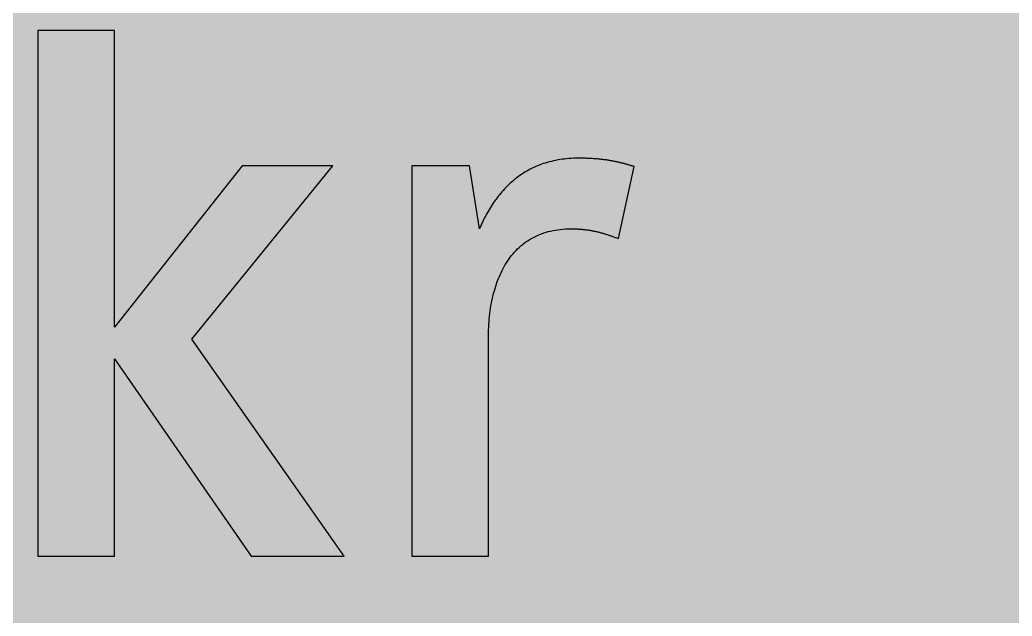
# Model space of a CAD drawing. Header units: millimetres. Extents: x 0 to 212, y 0 to 212.
# Drawn here: x 78.5 to 125.1, y 161.27 to 189.29 of the extents above; entities that cross this region are included whole.
import ezdxf

# ---------------------------------------------------------------- set-up
doc = ezdxf.new("R2010")
doc.units = ezdxf.units.MM

msp = doc.modelspace()

# ---------------------------------------------------------------- hatches: boundary and pattern name
for color, points in [(254, [(14.1633, 0.0536), (13.9878, 0.0533), (13.8125, 0.0559), (13.6373, 0.061), (13.462, 0.0686), (13.2893, 0.0787), (13.114, 0.0914), (12.9413, 0.1041), (12.7686, 0.1219), (12.5959, 0.1397), (12.4231, 0.16), (12.2504, 0.1829), (12.0777, 0.2057), (11.9075, 0.2337), (11.7373, 0.2616), (11.5672, 0.2921), (11.397, 0.3251), (11.2268, 0.3607), (11.0592, 0.3988), (10.8915, 0.4369), (10.7239, 0.4775), (10.5562, 0.5207), (10.3886, 0.5664), (10.2235, 0.6121), (10.0584, 0.6629), (9.8933, 0.7137), (9.7307, 0.7671), (9.5682, 0.8204), (9.4056, 0.8788), (9.2431, 0.9373), (9.083, 0.9982), (8.923, 1.0617), (8.763, 1.1252), (8.6055, 1.1938), (8.4455, 1.2624), (8.2906, 1.331), (8.1331, 1.4046), (7.9781, 1.4783), (7.8232, 1.5545), (7.6708, 1.6332), (7.5184, 1.7145), (7.366, 1.7958), (7.2161, 1.8796), (7.0663, 1.966), (6.919, 2.0523), (6.7716, 2.1438), (6.6243, 2.2352), (6.4795, 2.3266), (6.3348, 2.4232), (6.19, 2.5197), (6.0477, 2.6187), (5.908, 2.7178), (5.7683, 2.8194), (5.6286, 2.9235), (5.4915, 3.0302), (5.3543, 3.1369), (5.2197, 3.2461), (5.0851, 3.3579), (4.953, 3.4722), (4.8209, 3.5865), (4.6914, 3.7033), (4.5644, 3.8202), (4.4348, 3.9395), (4.3104, 4.0615), (4.1859, 4.1859), (4.0615, 4.3104), (3.9395, 4.4348), (3.8202, 4.5618), (3.7033, 4.6914), (3.5865, 4.8209), (3.4722, 4.953), (3.3579, 5.0851), (3.2487, 5.2197), (3.1369, 5.3543), (3.0302, 5.4915), (2.9235, 5.6286), (2.8194, 5.7683), (2.7178, 5.908), (2.6187, 6.0477), (2.5197, 6.19), (2.4232, 6.3348), (2.3266, 6.477), (2.2352, 6.6243), (2.1438, 6.7691), (2.0523, 6.9164), (1.966, 7.0663), (1.8796, 7.2161), (1.7958, 7.366), (1.7145, 7.5184), (1.6332, 7.6708), (1.5545, 7.8232), (1.4783, 7.9781), (1.4046, 8.1331), (1.331, 8.2906), (1.2598, 8.4455), (1.1913, 8.603), (1.1252, 8.763), (1.0592, 8.923), (0.9982, 9.083), (0.9373, 9.2431), (0.8763, 9.4056), (0.8204, 9.5682), (0.7645, 9.7307), (0.7112, 9.8933), (0.6604, 10.0584), (0.6121, 10.2235), (0.5639, 10.3911), (0.5207, 10.5562), (0.4775, 10.7239), (0.4343, 10.8915), (0.3962, 11.0592), (0.3607, 11.2268), (0.3251, 11.397), (0.2921, 11.5672), (0.2616, 11.7373), (0.2311, 11.9075), (0.2057, 12.0802), (0.1803, 12.2504), (0.1575, 12.4231), (0.1372, 12.5959), (0.1194, 12.7686), (0.1041, 12.9413), (0.0889, 13.1166), (0.0787, 13.2893), (0.0686, 13.4645), (0.061, 13.6373), (0.0559, 13.8125), (0.0508, 13.9878), (0.0508, 14.163), (0.0522, 197.6092), (0.0508, 197.7822), (0.0559, 197.9574), (0.061, 198.1327), (0.0686, 198.308), (0.0787, 198.4807), (0.0889, 198.6559), (0.1041, 198.8287), (0.1194, 199.0014), (0.1372, 199.1741), (0.1575, 199.3468), (0.1803, 199.5195), (0.2057, 199.6923), (0.2311, 199.8624), (0.2616, 200.0326), (0.2921, 200.2028), (0.3251, 200.373), (0.3607, 200.5432), (0.3962, 200.7108), (0.4343, 200.8784), (0.4775, 201.0461), (0.5207, 201.2137), (0.5639, 201.3814), (0.6121, 201.5465), (0.6604, 201.7116), (0.7112, 201.8767), (0.7645, 202.0392), (0.8204, 202.2018), (0.8763, 202.3643), (0.9373, 202.5269), (0.9982, 202.6869), (1.0592, 202.8469), (1.1252, 203.007), (1.1913, 203.1644), (1.2598, 203.3245), (1.331, 203.4794), (1.4046, 203.6369), (1.4783, 203.7918), (1.5545, 203.9468), (1.6332, 204.0992), (1.7145, 204.2516), (1.7958, 204.404), (1.8796, 204.5538), (1.966, 204.7037), (2.0523, 204.851), (2.1438, 204.9983), (2.2352, 205.1456), (2.3266, 205.2904), (2.4232, 205.4352), (2.5197, 205.58), (2.6187, 205.7222), (2.7178, 205.8619), (2.8194, 206.0016), (2.9235, 206.1413), (3.0302, 206.2785), (3.1369, 206.4156), (3.2487, 206.5503), (3.3579, 206.6849), (3.4722, 206.817), (3.5865, 206.949), (3.7033, 207.0786), (3.8202, 207.2056), (3.9395, 207.3351), (4.0615, 207.4596), (4.1859, 207.584), (4.3104, 207.7085), (4.4348, 207.8304), (4.5644, 207.9498), (4.6914, 208.0666), (4.8209, 208.1835), (4.953, 208.2978), (5.0851, 208.4121), (5.2197, 208.5213), (5.3543, 208.6331), (5.4915, 208.7397), (5.6286, 208.8464), (5.7683, 208.9506), (5.908, 209.0522), (6.0477, 209.1512), (6.19, 209.2503), (6.3348, 209.3468), (6.4795, 209.4433), (6.6243, 209.5348), (6.7716, 209.6262), (6.919, 209.7176), (7.0663, 209.804), (7.2161, 209.8904), (7.366, 209.9742), (7.5184, 210.0555), (7.6708, 210.1367), (7.8232, 210.2155), (7.9781, 210.2917), (8.1331, 210.3653), (8.2906, 210.439), (8.4455, 210.5101), (8.6055, 210.5787), (8.763, 210.6447), (8.923, 210.7108), (9.083, 210.7717), (9.2431, 210.8327), (9.4056, 210.8937), (9.5682, 210.9495), (9.7307, 211.0054), (9.8933, 211.0588), (10.0584, 211.1096), (10.2235, 211.1578), (10.3886, 211.2061), (10.5562, 211.2493), (10.7239, 211.2924), (10.8915, 211.3356), (11.0592, 211.3737), (11.2268, 211.4093), (11.397, 211.4448), (11.5672, 211.4779), (11.7373, 211.5083), (11.9075, 211.5388), (12.0777, 211.5642), (12.2504, 211.5896), (12.4231, 211.6125), (12.5959, 211.6328), (12.7686, 211.6506), (12.9413, 211.6658), (13.114, 211.6811), (13.2893, 211.6912), (13.462, 211.7014), (13.6373, 211.709), (13.8125, 211.7141), (13.9878, 211.7192), (14.163, 211.7192), (197.6078, 211.7203), (197.7822, 211.7192), (197.9574, 211.7141), (198.1327, 211.709), (198.3054, 211.7014), (198.4807, 211.6912), (198.6534, 211.6811), (198.8287, 211.6658), (199.0014, 211.6506), (199.1741, 211.6328), (199.3468, 211.6125), (199.5195, 211.5896), (199.6897, 211.5642), (199.8624, 211.5388), (200.0326, 211.5083), (200.2028, 211.4779), (200.373, 211.4448), (200.5432, 211.4093), (200.7108, 211.3737), (200.8784, 211.3356), (201.0461, 211.2924), (201.2137, 211.2493), (201.3788, 211.2061), (201.5465, 211.1578), (201.7116, 211.1096), (201.8767, 211.0588), (202.0392, 211.0054), (202.2018, 210.9495), (202.3643, 210.8937), (202.5269, 210.8327), (202.6869, 210.7717), (202.8469, 210.7108), (203.007, 210.6447), (203.167, 210.5787), (203.3245, 210.5101), (203.4794, 210.439), (203.6369, 210.3653), (203.7918, 210.2917), (203.9468, 210.2155), (204.0992, 210.1367), (204.2516, 210.0555), (204.404, 209.9742), (204.5538, 209.8904), (204.7037, 209.804), (204.8535, 209.7176), (205.0009, 209.6262), (205.1456, 209.5348), (205.293, 209.4433), (205.4352, 209.3468), (205.58, 209.2503), (205.7222, 209.1512), (205.8619, 209.0522), (206.0016, 208.9506), (206.1413, 208.8464), (206.2785, 208.7397), (206.4156, 208.6331), (206.5503, 208.5213), (206.6849, 208.4121), (206.817, 208.2978), (206.949, 208.1835), (207.0786, 208.0666), (207.2081, 207.9498), (207.3351, 207.8304), (207.4596, 207.7085), (207.584, 207.584), (207.7085, 207.4596), (207.8304, 207.3351), (207.9498, 207.2056), (208.0666, 207.0786), (208.1835, 206.949), (208.2978, 206.817), (208.4121, 206.6849), (208.5238, 206.5503), (208.6331, 206.4156), (208.7397, 206.2785), (208.8464, 206.1413), (208.9506, 206.0016), (209.0522, 205.8619), (209.1512, 205.7222), (209.2503, 205.58), (209.3468, 205.4352), (209.4433, 205.2904), (209.5348, 205.1456), (209.6262, 204.9983), (209.7176, 204.851), (209.804, 204.7037), (209.8904, 204.5538), (209.9742, 204.404), (210.0555, 204.2516), (210.1367, 204.0992), (210.2155, 203.9468), (210.2917, 203.7918), (210.3653, 203.6369), (210.439, 203.4794), (210.5076, 203.3245), (210.5762, 203.1644), (210.6447, 203.007), (210.7082, 202.8469), (210.7717, 202.6869), (210.8327, 202.5269), (210.8911, 202.3643), (210.9495, 202.2018), (211.0029, 202.0392), (211.0562, 201.8767), (211.107, 201.7116), (211.1578, 201.5465), (211.2035, 201.3814), (211.2493, 201.2137), (211.2924, 201.0461), (211.3331, 200.8784), (211.3712, 200.7108), (211.4093, 200.5432), (211.4448, 200.373), (211.4779, 200.2028), (211.5083, 200.0326), (211.5363, 199.8624), (211.5642, 199.6923), (211.5871, 199.5195), (211.6099, 199.3468), (211.6303, 199.1741), (211.648, 199.0014), (211.6658, 198.8287), (211.6785, 198.6559), (211.6912, 198.4807), (211.7014, 198.308), (211.709, 198.1327), (211.7141, 197.9574), (211.7166, 197.7822), (211.7166, 197.6069), (211.7189, 14.1647), (211.7166, 13.9878), (211.7141, 13.8125), (211.709, 13.6373), (211.7014, 13.4645), (211.6912, 13.2893), (211.6785, 13.1166), (211.6658, 12.9413), (211.648, 12.7686), (211.6303, 12.5959), (211.6099, 12.4231), (211.5871, 12.2504), (211.5642, 12.0802), (211.5363, 11.9075), (211.5083, 11.7373), (211.4779, 11.5672), (211.4448, 11.397), (211.4093, 11.2268), (211.3712, 11.0592), (211.3331, 10.8915), (211.2924, 10.7239), (211.2493, 10.5562), (211.2035, 10.3911), (211.1578, 10.2235), (211.107, 10.0584), (211.0562, 9.8933), (211.0029, 9.7307), (210.9495, 9.5682), (210.8911, 9.4056), (210.8327, 9.2431), (210.7717, 9.083), (210.7082, 8.923), (210.6447, 8.763), (210.5762, 8.603), (210.5076, 8.4455), (210.439, 8.2906), (210.3653, 8.1331), (210.2917, 7.9781), (210.2155, 7.8232), (210.1367, 7.6708), (210.0555, 7.5184), (209.9742, 7.366), (209.8904, 7.2161), (209.804, 7.0663), (209.7176, 6.9164), (209.6262, 6.7691), (209.5348, 6.6243), (209.4433, 6.477), (209.3468, 6.3348), (209.2503, 6.19), (209.1512, 6.0477), (209.0522, 5.908), (208.9506, 5.7683), (208.8464, 5.6286), (208.7397, 5.4915), (208.6331, 5.3543), (208.5238, 5.2197), (208.4121, 5.0851), (208.2978, 4.953), (208.1835, 4.8209), (208.0666, 4.6914), (207.9498, 4.5618), (207.8304, 4.4348), (207.7085, 4.3104), (207.584, 4.1859), (207.4596, 4.0615), (207.3351, 3.9395), (207.2081, 3.8202), (207.0786, 3.7033), (206.949, 3.5865), (206.817, 3.4722), (206.6849, 3.3579), (206.5503, 3.2461), (206.4156, 3.1369), (206.2785, 3.0302), (206.1413, 2.9235), (206.0016, 2.8194), (205.8619, 2.7178), (205.7222, 2.6187), (205.58, 2.5197), (205.4352, 2.4232), (205.293, 2.3266), (205.1456, 2.2352), (205.0009, 2.1438), (204.8535, 2.0523), (204.7037, 1.966), (204.5538, 1.8796), (204.404, 1.7958), (204.2516, 1.7145), (204.0992, 1.6332), (203.9468, 1.5545), (203.7918, 1.4783), (203.6369, 1.4046), (203.4794, 1.331), (203.3245, 1.2624), (203.167, 1.1938), (203.007, 1.1252), (202.8469, 1.0617), (202.6869, 0.9982), (202.5269, 0.9373), (202.3643, 0.8788), (202.2018, 0.8204), (202.0392, 0.7671), (201.8767, 0.7137), (201.7116, 0.6629), (201.5465, 0.6121), (201.3788, 0.5664), (201.2137, 0.5207), (201.0461, 0.4775), (200.8784, 0.4369), (200.7108, 0.3988), (200.5432, 0.3607), (200.373, 0.3251), (200.2028, 0.2921), (200.0326, 0.2616), (199.8624, 0.2337), (199.6897, 0.2057), (199.5195, 0.1829), (199.3468, 0.16), (199.1741, 0.1397), (199.0014, 0.1219), (198.8287, 0.1041), (198.6534, 0.0914), (198.4807, 0.0787), (198.3054, 0.0686), (198.1327, 0.061), (197.9574, 0.0559), (197.7822, 0.0533), (197.6069, 0.0533)]), (59, [(82.9388, 164.0953), (82.9388, 173.3719), (89.359, 164.0953), (93.7327, 164.0953), (86.571, 174.2899), (93.2035, 182.4383), (88.936, 182.4383), (82.9388, 174.855), (82.9388, 188.7883), (79.339, 188.7883), (79.339, 164.0953)]), (59, [(104.3862, 179.4753), (104.4219, 179.4739), (104.4575, 179.4739), (104.4931, 179.4739), (104.5286, 179.4713), (104.5642, 179.4713), (104.5997, 179.4713), (104.6353, 179.4688), (104.6709, 179.4662), (104.7064, 179.4662), (104.7394, 179.4637), (104.775, 179.4612), (104.808, 179.4586), (104.8436, 179.4561), (104.8791, 179.4535), (104.9122, 179.451), (104.9452, 179.4459), (104.9807, 179.4434), (105.0138, 179.4408), (105.0468, 179.4358), (105.0823, 179.4307), (105.1154, 179.4281), (105.1484, 179.4231), (105.1814, 179.418), (105.217, 179.4129), (105.25, 179.4078), (105.283, 179.4027), (105.316, 179.3951), (105.349, 179.39), (105.3821, 179.385), (105.4176, 179.3773), (105.4506, 179.3697), (105.4837, 179.3646), (105.5167, 179.357), (105.5497, 179.3494), (105.5853, 179.3418), (105.6183, 179.3342), (105.6513, 179.3265), (105.6843, 179.3189), (105.7199, 179.3088), (105.7529, 179.3011), (105.7859, 179.291), (105.8215, 179.2808), (105.8545, 179.2732), (105.8901, 179.263), (105.9231, 179.2529), (105.9586, 179.2427), (105.9917, 179.2326), (106.0272, 179.2224), (106.0628, 179.2097), (106.0983, 179.1995), (106.1314, 179.1868), (106.1669, 179.1767), (106.2025, 179.164), (106.238, 179.1513), (106.2761, 179.1386), (106.3117, 179.1259), (106.3473, 179.1132), (106.3828, 179.1005), (106.4209, 179.0878), (106.4565, 179.0725), (106.4946, 179.0598), (106.5327, 179.0446), (106.5708, 179.0294), (106.6089, 179.0141), (107.3506, 182.4037), (107.315, 182.4126), (107.2794, 182.4228), (107.2464, 182.433), (107.2109, 182.4406), (107.1778, 182.4507), (107.1448, 182.4609), (107.1093, 182.4711), (107.0762, 182.4787), (107.0432, 182.4888), (107.0102, 182.499), (106.9746, 182.5066), (106.9416, 182.5168), (106.9086, 182.5244), (106.8756, 182.5346), (106.84, 182.5422), (106.807, 182.5523), (106.774, 182.56), (106.7384, 182.5701), (106.7054, 182.5777), (106.6698, 182.5854), (106.6368, 182.593), (106.6013, 182.6031), (106.5682, 182.6108), (106.5327, 182.6184), (106.4971, 182.626), (106.4616, 182.6336), (106.426, 182.6412), (106.3904, 182.6489), (106.3523, 182.6539), (106.3168, 182.6616), (106.2787, 182.6692), (106.2431, 182.6743), (106.205, 182.6819), (106.1669, 182.687), (106.1263, 182.6946), (106.0882, 182.6997), (106.0475, 182.7073), (106.0094, 182.7124), (105.9688, 182.7174), (105.9282, 182.7225), (105.885, 182.7276), (105.8443, 182.7327), (105.8012, 182.7378), (105.758, 182.7428), (105.7123, 182.7479), (105.6691, 182.7505), (105.6234, 182.7555), (105.5776, 182.7581), (105.5319, 182.7632), (105.4837, 182.7657), (105.4354, 182.7682), (105.3871, 182.7733), (105.3363, 182.7759), (105.2881, 182.7784), (105.2373, 182.7809), (105.1839, 182.7809), (105.1306, 182.7835), (105.0773, 182.786), (105.0239, 182.786), (104.968, 182.7886), (104.9122, 182.7886), (104.8537, 182.7886), (104.7979, 182.7886), (104.7369, 182.7886), (104.6226, 182.7886), (104.5083, 182.786), (104.3965, 182.7809), (104.2873, 182.7733), (104.1781, 182.7632), (104.0714, 182.753), (103.9673, 182.7403), (103.8631, 182.7251), (103.759, 182.7073), (103.6574, 182.687), (103.5583, 182.6666), (103.4618, 182.6438), (103.3628, 182.6184), (103.2688, 182.593), (103.1748, 182.565), (103.0834, 182.5346), (102.9919, 182.5041), (102.903, 182.4685), (102.8141, 182.4355), (102.7278, 182.3974), (102.6414, 182.3593), (102.5576, 182.3187), (102.4738, 182.278), (102.3925, 182.2348), (102.3137, 182.1891), (102.235, 182.1434), (102.1563, 182.0951), (102.0801, 182.0443), (102.0064, 181.9935), (101.9327, 181.9427), (101.8591, 181.8894), (101.788, 181.8335), (101.7168, 181.7776), (101.6483, 181.7192), (101.5822, 181.6608), (101.5136, 181.5998), (101.4501, 181.5363), (101.3841, 181.4754), (101.3231, 181.4093), (101.2596, 181.3458), (101.1987, 181.2773), (101.1403, 181.2112), (101.0818, 181.1426), (101.0234, 181.0715), (100.9675, 181.0004), (100.9117, 180.9293), (100.8583, 180.8556), (100.805, 180.782), (100.7516, 180.7058), (100.7008, 180.6296), (100.65, 180.5534), (100.6018, 180.4746), (100.5535, 180.3959), (100.5053, 180.3146), (100.4595, 180.2359), (100.4138, 180.1546), (100.3681, 180.0708), (100.3249, 179.9869), (100.2817, 179.9031), (100.2411, 179.8193), (100.2005, 179.7329), (100.1598, 179.6491), (100.1192, 179.5602), (100.0811, 179.4739), (99.6237, 182.4383), (96.9077, 182.4383), (96.9077, 164.0953), (100.5057, 164.0953), (100.5057, 174.3258), (100.5053, 174.4574), (100.5078, 174.5894), (100.5129, 174.7215), (100.518, 174.8536), (100.5256, 174.9831), (100.5357, 175.1127), (100.5459, 175.2397), (100.5586, 175.3667), (100.5738, 175.4911), (100.5891, 175.6156), (100.6069, 175.7375), (100.6272, 175.8594), (100.6475, 175.9814), (100.6729, 176.1007), (100.6958, 176.2176), (100.7237, 176.3344), (100.7516, 176.4487), (100.7847, 176.563), (100.8151, 176.6748), (100.8507, 176.784), (100.8863, 176.8932), (100.9244, 176.9999), (100.965, 177.1066), (101.0082, 177.2082), (101.0514, 177.3098), (101.0971, 177.4114), (101.1453, 177.5079), (101.1936, 177.6044), (101.2469, 177.6984), (101.3003, 177.7924), (101.3562, 177.8813), (101.4146, 177.9702), (101.473, 178.0565), (101.534, 178.1404), (101.5975, 178.2216), (101.6635, 178.3029), (101.7321, 178.3791), (101.8032, 178.4553), (101.8743, 178.5264), (101.948, 178.5976), (102.0242, 178.6661), (102.1029, 178.7322), (102.1842, 178.7957), (102.2655, 178.8541), (102.3518, 178.9125), (102.4382, 178.9684), (102.5271, 179.0217), (102.6185, 179.07), (102.7125, 179.1183), (102.8065, 179.164), (102.9056, 179.2046), (103.0046, 179.2427), (103.1088, 179.2808), (103.2129, 179.3138), (103.3196, 179.3418), (103.4288, 179.3697), (103.5406, 179.3951), (103.6549, 179.4154), (103.7692, 179.4332), (103.8885, 179.4485), (104.0079, 179.4586), (104.1324, 179.4662), (104.2568, 179.4713), (104.3838, 179.4739)])]:
    msp.add_hatch(color=color).paths.add_polyline_path(points)
h = msp.add_hatch(color=59)
edge = h.paths.add_edge_path()
edge.add_line((118.0401, 166.6349), (117.9093, 166.6342))
edge.add_line((117.9093, 166.6342), (117.7798, 166.6367))
edge.add_line((117.7798, 166.6367), (117.6528, 166.6392))
edge.add_line((117.6528, 166.6392), (117.5283, 166.6443))
edge.add_line((117.5283, 166.6443), (117.4039, 166.6494))
edge.add_line((117.4039, 166.6494), (117.2794, 166.657))
edge.add_line((117.2794, 166.657), (117.16, 166.6646))
edge.add_line((117.16, 166.6646), (117.0407, 166.6748))
edge.add_line((117.0407, 166.6748), (116.9213, 166.6875))
edge.add_line((116.9213, 166.6875), (116.8044, 166.7002))
edge.add_line((116.8044, 166.7002), (116.6901, 166.7154))
edge.add_line((116.6901, 166.7154), (116.5758, 166.7332))
edge.add_line((116.5758, 166.7332), (116.4641, 166.7535))
edge.add_line((116.4641, 166.7535), (116.3523, 166.7739))
edge.add_line((116.3523, 166.7739), (116.2456, 166.7967))
edge.add_line((116.2456, 166.7967), (116.139, 166.8221))
edge.add_line((116.139, 166.8221), (116.0323, 166.8501))
edge.add_line((116.0323, 166.8501), (115.9281, 166.8805))
edge.add_line((115.9281, 166.8805), (115.8265, 166.9136))
edge.add_line((115.8265, 166.9136), (115.7249, 166.9491))
edge.add_line((115.7249, 166.9491), (115.6284, 166.9872))
edge.add_line((115.6284, 166.9872), (115.5294, 167.0279))
edge.add_line((115.5294, 167.0279), (115.4354, 167.071))
edge.add_line((115.4354, 167.071), (115.3414, 167.1168))
edge.add_line((115.3414, 167.1168), (115.25, 167.165))
edge.add_line((115.25, 167.165), (115.1611, 167.2184))
edge.add_line((115.1611, 167.2184), (115.0722, 167.2717))
edge.add_line((115.0722, 167.2717), (114.9858, 167.3301))
edge.add_line((114.9858, 167.3301), (114.902, 167.3911))
edge.add_line((114.902, 167.3911), (114.8207, 167.4571))
edge.add_line((114.8207, 167.4571), (114.7394, 167.5232))
edge.add_line((114.7394, 167.5232), (114.6607, 167.5943))
edge.add_line((114.6607, 167.5943), (114.5845, 167.6679))
edge.add_line((114.5845, 167.6679), (114.5083, 167.7467))
edge.add_line((114.5083, 167.7467), (114.4346, 167.828))
edge.add_line((114.4346, 167.828), (114.366, 167.9143))
edge.add_line((114.366, 167.9143), (114.2949, 168.0032))
edge.add_line((114.2949, 168.0032), (114.2289, 168.0972))
edge.add_line((114.2289, 168.0972), (114.1628, 168.1937))
edge.add_line((114.1628, 168.1937), (114.1019, 168.2928))
edge.add_line((114.1019, 168.2928), (114.0409, 168.3995))
edge.add_line((114.0409, 168.3995), (113.9825, 168.5087))
edge.add_line((113.9825, 168.5087), (113.9241, 168.6204))
edge.add_line((113.9241, 168.6204), (113.8707, 168.7373))
edge.add_line((113.8707, 168.7373), (113.8174, 168.8592))
edge.add_line((113.8174, 168.8592), (113.7666, 168.9862))
edge.add_line((113.7666, 168.9862), (113.7183, 169.1183))
edge.add_line((113.7183, 169.1183), (113.6726, 169.2529))
edge.add_line((113.6726, 169.2529), (113.6294, 169.3926))
edge.add_line((113.6294, 169.3926), (113.5863, 169.5374))
edge.add_line((113.5863, 169.5374), (113.5482, 169.6872))
edge.add_line((113.5482, 169.6872), (113.5101, 169.8422))
edge.add_line((113.5101, 169.8422), (113.4745, 169.9997))
edge.add_line((113.4745, 169.9997), (113.4415, 170.1648))
edge.add_line((113.4415, 170.1648), (113.411, 170.3349))
edge.add_line((113.411, 170.3349), (113.3831, 170.5102))
edge.add_line((113.3831, 170.5102), (113.3577, 170.688))
edge.add_line((113.3577, 170.688), (113.3323, 170.8734))
edge.add_line((113.3323, 170.8734), (113.3119, 171.0639))
edge.add_line((113.3119, 171.0639), (113.2916, 171.262))
edge.add_line((113.2916, 171.262), (113.2764, 171.4627))
edge.add_line((113.2764, 171.4627), (113.2611, 171.671))
edge.add_line((113.2611, 171.671), (113.251, 171.8818))
edge.add_line((113.251, 171.8818), (113.2408, 172.1028))
edge.add_line((113.2408, 172.1028), (124.2138, 172.103))
edge.add_line((124.2138, 172.103), (124.2138, 174.1135))
edge.add_line((124.2138, 174.1135), (124.2111, 174.3558))
edge.add_line((124.2111, 174.3558), (124.2085, 174.5971))
edge.add_line((124.2085, 174.5971), (124.2009, 174.8358))
edge.add_line((124.2009, 174.8358), (124.1933, 175.0695))
edge.add_line((124.1933, 175.0695), (124.1806, 175.3032))
edge.add_line((124.1806, 175.3032), (124.1679, 175.5318))
edge.add_line((124.1679, 175.5318), (124.1501, 175.7604))
edge.add_line((124.1501, 175.7604), (124.1298, 175.9839))
edge.add_line((124.1298, 175.9839), (124.1069, 176.2049))
edge.add_line((124.1069, 176.2049), (124.0815, 176.4233))
edge.add_line((124.0815, 176.4233), (124.0536, 176.6392))
edge.add_line((124.0536, 176.6392), (124.0231, 176.8526))
edge.add_line((124.0231, 176.8526), (123.9901, 177.0609))
edge.add_line((123.9901, 177.0609), (123.952, 177.2666))
edge.add_line((123.952, 177.2666), (123.9114, 177.4698))
edge.add_line((123.9114, 177.4698), (123.8682, 177.6705))
edge.add_line((123.8682, 177.6705), (123.8199, 177.8686))
edge.add_line((123.8199, 177.8686), (123.7717, 178.0616))
edge.add_line((123.7717, 178.0616), (123.7183, 178.2521))
edge.add_line((123.7183, 178.2521), (123.6599, 178.4375))
edge.add_line((123.6599, 178.4375), (123.6015, 178.623))
edge.add_line((123.6015, 178.623), (123.538, 178.8033))
edge.add_line((123.538, 178.8033), (123.4694, 178.9786))
edge.add_line((123.4694, 178.9786), (123.3983, 179.1513))
edge.add_line((123.3983, 179.1513), (123.3246, 179.3215))
edge.add_line((123.3246, 179.3215), (123.2459, 179.4891))
edge.add_line((123.2459, 179.4891), (123.1646, 179.6517))
edge.add_line((123.1646, 179.6517), (123.0808, 179.8091))
edge.add_line((123.0808, 179.8091), (122.9893, 179.9666))
edge.add_line((122.9893, 179.9666), (122.8979, 180.1165))
edge.add_line((122.8979, 180.1165), (122.8014, 180.2638))
edge.add_line((122.8014, 180.2638), (122.6998, 180.4086))
edge.add_line((122.6998, 180.4086), (122.5931, 180.5483))
edge.add_line((122.5931, 180.5483), (122.4864, 180.6854))
edge.add_line((122.4864, 180.6854), (122.3721, 180.8175))
edge.add_line((122.3721, 180.8175), (122.2553, 180.9471))
edge.add_line((122.2553, 180.9471), (122.1334, 181.0715))
edge.add_line((122.1334, 181.0715), (122.0064, 181.1909))
edge.add_line((122.0064, 181.1909), (121.8768, 181.3077))
edge.add_line((121.8768, 181.3077), (121.7422, 181.422))
edge.add_line((121.7422, 181.422), (121.605, 181.5287))
edge.add_line((121.605, 181.5287), (121.4603, 181.6329))
edge.add_line((121.4603, 181.6329), (121.3129, 181.7345))
edge.add_line((121.3129, 181.7345), (121.1605, 181.8284))
edge.add_line((121.1605, 181.8284), (121.0031, 181.9199))
edge.add_line((121.0031, 181.9199), (120.843, 182.0062))
edge.add_line((120.843, 182.0062), (120.6754, 182.0901))
edge.add_line((120.6754, 182.0901), (120.5052, 182.1688))
edge.add_line((120.5052, 182.1688), (120.33, 182.2425))
edge.add_line((120.33, 182.2425), (120.1496, 182.311))
edge.add_line((120.1496, 182.311), (119.9642, 182.3771))
edge.add_line((119.9642, 182.3771), (119.7737, 182.4355))
edge.add_line((119.7737, 182.4355), (119.5781, 182.4914))
edge.add_line((119.5781, 182.4914), (119.3775, 182.5422))
edge.add_line((119.3775, 182.5422), (119.1717, 182.5904))
edge.add_line((119.1717, 182.5904), (118.9609, 182.6311))
edge.add_line((118.9609, 182.6311), (118.745, 182.6692))
edge.add_line((118.745, 182.6692), (118.524, 182.6997))
edge.add_line((118.524, 182.6997), (118.298, 182.7276))
edge.add_line((118.298, 182.7276), (118.0668, 182.7505))
edge.add_line((118.0668, 182.7505), (117.8281, 182.7682))
edge.add_line((117.8281, 182.7682), (117.5868, 182.7809))
edge.add_line((117.5868, 182.7809), (117.3378, 182.7886))
edge.add_line((117.3378, 182.7886), (117.0838, 182.7886))
edge.add_line((117.0838, 182.7886), (116.8527, 182.7886))
edge.add_line((116.8527, 182.7886), (116.6266, 182.7809))
edge.add_line((116.6266, 182.7809), (116.4031, 182.7682))
edge.add_line((116.4031, 182.7682), (116.1821, 182.7505))
edge.add_line((116.1821, 182.7505), (115.9662, 182.7276))
edge.add_line((115.9662, 182.7276), (115.7529, 182.7022))
edge.add_line((115.7529, 182.7022), (115.5421, 182.6692))
edge.add_line((115.5421, 182.6692), (115.3363, 182.6336))
edge.add_line((115.3363, 182.6336), (115.1357, 182.5904))
edge.add_line((115.1357, 182.5904), (114.9375, 182.5447))
edge.add_line((114.9375, 182.5447), (114.742, 182.4939))
edge.add_line((114.742, 182.4939), (114.5515, 182.438))
edge.add_line((114.5515, 182.438), (114.3635, 182.3771))
edge.add_line((114.3635, 182.3771), (114.1806, 182.311))
edge.add_line((114.1806, 182.311), (114.0003, 182.2399))
edge.add_line((114.0003, 182.2399), (113.825, 182.1637))
edge.add_line((113.825, 182.1637), (113.6523, 182.085))
edge.add_line((113.6523, 182.085), (113.4821, 181.9986))
edge.add_line((113.4821, 181.9986), (113.317, 181.9097))
edge.add_line((113.317, 181.9097), (113.1545, 181.8132))
edge.add_line((113.1545, 181.8132), (112.997, 181.7141))
edge.add_line((112.997, 181.7141), (112.842, 181.61))
edge.add_line((112.842, 181.61), (112.6922, 181.5008))
edge.add_line((112.6922, 181.5008), (112.5449, 181.3865))
edge.add_line((112.5449, 181.3865), (112.4001, 181.2671))
edge.add_line((112.4001, 181.2671), (112.2604, 181.1426))
edge.add_line((112.2604, 181.1426), (112.1258, 181.0131))
edge.add_line((112.1258, 181.0131), (111.9937, 180.881))
edge.add_line((111.9937, 180.881), (111.8641, 180.7413))
edge.add_line((111.8641, 180.7413), (111.7371, 180.5991))
edge.add_line((111.7371, 180.5991), (111.6178, 180.4518))
edge.add_line((111.6178, 180.4518), (111.4984, 180.2994))
edge.add_line((111.4984, 180.2994), (111.3841, 180.1419))
edge.add_line((111.3841, 180.1419), (111.2749, 179.9793))
edge.add_line((111.2749, 179.9793), (111.1656, 179.8117))
edge.add_line((111.1656, 179.8117), (111.064, 179.6415))
edge.add_line((111.064, 179.6415), (110.9624, 179.4637))
edge.add_line((110.9624, 179.4637), (110.8685, 179.2834))
edge.add_line((110.8685, 179.2834), (110.7745, 179.0979))
edge.add_line((110.7745, 179.0979), (110.6856, 178.9074))
edge.add_line((110.6856, 178.9074), (110.6018, 178.7119))
edge.add_line((110.6018, 178.7119), (110.5179, 178.5112))
edge.add_line((110.5179, 178.5112), (110.4417, 178.3055))
edge.add_line((110.4417, 178.3055), (110.3681, 178.0972))
edge.add_line((110.3681, 178.0972), (110.297, 177.8813))
edge.add_line((110.297, 177.8813), (110.2284, 177.6628))
edge.add_line((110.2284, 177.6628), (110.1649, 177.4393))
edge.add_line((110.1649, 177.4393), (110.1065, 177.2107))
edge.add_line((110.1065, 177.2107), (110.0506, 176.977))
edge.add_line((110.0506, 176.977), (109.9972, 176.7383))
edge.add_line((109.9972, 176.7383), (109.949, 176.497))
edge.add_line((109.949, 176.497), (109.9033, 176.2481))
edge.add_line((109.9033, 176.2481), (109.8626, 175.9966))
edge.add_line((109.8626, 175.9966), (109.8245, 175.7401))
edge.add_line((109.8245, 175.7401), (109.789, 175.4784))
edge.add_line((109.789, 175.4784), (109.7585, 175.2117))
edge.add_line((109.7585, 175.2117), (109.7305, 174.94))
edge.add_line((109.7305, 174.94), (109.7077, 174.6656))
edge.add_line((109.7077, 174.6656), (109.6874, 174.3837))
edge.add_line((109.6874, 174.3837), (109.6721, 174.0992))
edge.add_line((109.6721, 174.0992), (109.6594, 173.8097))
edge.add_line((109.6594, 173.8097), (109.6493, 173.515))
edge.add_line((109.6493, 173.515), (109.6442, 173.2178))
edge.add_line((109.6442, 173.2178), (109.6416, 172.913))
edge.add_line((109.6416, 172.913), (109.6442, 172.5701))
edge.add_line((109.6442, 172.5701), (109.6543, 172.2349))
edge.add_line((109.6543, 172.2349), (109.667, 171.9072))
edge.add_line((109.667, 171.9072), (109.6874, 171.5897))
edge.add_line((109.6874, 171.5897), (109.7128, 171.2798))
edge.add_line((109.7128, 171.2798), (109.7432, 170.975))
edge.add_line((109.7432, 170.975), (109.7788, 170.6804))
edge.add_line((109.7788, 170.6804), (109.8194, 170.3934))
edge.add_line((109.8194, 170.3934), (109.8652, 170.1114))
edge.add_line((109.8652, 170.1114), (109.9185, 169.8396))
edge.add_line((109.9185, 169.8396), (109.9744, 169.5729))
edge.add_line((109.9744, 169.5729), (110.0353, 169.3164))
edge.add_line((110.0353, 169.3164), (110.0988, 169.0649))
edge.add_line((110.0988, 169.0649), (110.17, 168.8211))
edge.add_line((110.17, 168.8211), (110.2462, 168.5849))
edge.add_line((110.2462, 168.5849), (110.3249, 168.3537))
edge.add_line((110.3249, 168.3537), (110.4087, 168.1328))
edge.add_line((110.4087, 168.1328), (110.4976, 167.9169))
edge.add_line((110.4976, 167.9169), (110.5891, 167.706))
edge.add_line((110.5891, 167.706), (110.6856, 167.5028))
edge.add_line((110.6856, 167.5028), (110.7872, 167.3073))
edge.add_line((110.7872, 167.3073), (110.8913, 167.1168))
edge.add_line((110.8913, 167.1168), (111.0005, 166.9339))
edge.add_line((111.0005, 166.9339), (111.1123, 166.7561))
edge.add_line((111.1123, 166.7561), (111.2291, 166.5834))
edge.add_line((111.2291, 166.5834), (111.3485, 166.4183))
edge.add_line((111.3485, 166.4183), (111.4704, 166.2608))
edge.add_line((111.4704, 166.2608), (111.5974, 166.1058))
edge.add_line((111.5974, 166.1058), (111.727, 165.9585))
edge.add_line((111.727, 165.9585), (111.8616, 165.8163))
edge.add_line((111.8616, 165.8163), (111.9988, 165.6791))
edge.add_line((111.9988, 165.6791), (112.1385, 165.5496))
edge.add_line((112.1385, 165.5496), (112.2807, 165.4226))
edge.add_line((112.2807, 165.4226), (112.428, 165.3032))
edge.add_line((112.428, 165.3032), (112.5753, 165.1889))
edge.add_line((112.5753, 165.1889), (112.7277, 165.0797))
edge.add_line((112.7277, 165.0797), (112.8827, 164.9755))
edge.add_line((112.8827, 164.9755), (113.0376, 164.8739))
edge.add_line((113.0376, 164.8739), (113.1976, 164.78))
edge.add_line((113.1976, 164.78), (113.3602, 164.6911))
edge.add_line((113.3602, 164.6911), (113.5228, 164.6047))
edge.add_line((113.5228, 164.6047), (113.6904, 164.5234))
edge.add_line((113.6904, 164.5234), (113.858, 164.4472))
edge.add_line((113.858, 164.4472), (114.0308, 164.3761))
edge.add_line((114.0308, 164.3761), (114.2035, 164.3101))
edge.add_line((114.2035, 164.3101), (114.3762, 164.2466))
edge.add_line((114.3762, 164.2466), (114.554, 164.1881))
edge.add_line((114.554, 164.1881), (114.7318, 164.1323))
edge.add_line((114.7318, 164.1323), (114.9121, 164.0815))
edge.add_line((114.9121, 164.0815), (115.095, 164.0357))
edge.add_line((115.095, 164.0357), (115.2779, 163.9926))
edge.add_line((115.2779, 163.9926), (115.4608, 163.9519))
edge.add_line((115.4608, 163.9519), (115.6487, 163.9164))
edge.add_line((115.6487, 163.9164), (115.8342, 163.8859))
edge.add_line((115.8342, 163.8859), (116.0221, 163.8579))
edge.add_line((116.0221, 163.8579), (116.2126, 163.8325))
edge.add_line((116.2126, 163.8325), (116.4031, 163.8097))
edge.add_line((116.4031, 163.8097), (116.5936, 163.7919))
edge.add_line((116.5936, 163.7919), (116.7867, 163.7741))
edge.add_line((116.7867, 163.7741), (116.9797, 163.764))
edge.add_line((116.9797, 163.764), (117.1727, 163.7538))
edge.add_line((117.1727, 163.7538), (117.3658, 163.7462))
edge.add_line((117.3658, 163.7462), (117.5614, 163.7436))
edge.add_line((117.5614, 163.7436), (117.7569, 163.7411))
edge.add_line((117.7569, 163.7411), (117.8687, 163.7411))
edge.add_line((117.8687, 163.7411), (117.9805, 163.7436))
edge.add_line((117.9805, 163.7436), (118.0922, 163.7462))
edge.add_line((118.0922, 163.7462), (118.204, 163.7487))
edge.add_line((118.204, 163.7487), (118.3132, 163.7538))
edge.add_line((118.3132, 163.7538), (118.425, 163.7589))
edge.add_line((118.425, 163.7589), (118.5342, 163.7665))
edge.add_line((118.5342, 163.7665), (118.6434, 163.7716))
edge.add_line((118.6434, 163.7716), (118.7526, 163.7817))
edge.add_line((118.7526, 163.7817), (118.8593, 163.7894))
edge.add_line((118.8593, 163.7894), (118.9685, 163.7995))
edge.add_line((118.9685, 163.7995), (119.0752, 163.8097))
edge.add_line((119.0752, 163.8097), (119.1819, 163.8224))
edge.add_line((119.1819, 163.8224), (119.2886, 163.8325))
edge.add_line((119.2886, 163.8325), (119.3952, 163.8478))
edge.add_line((119.3952, 163.8478), (119.4994, 163.8605))
edge.add_line((119.4994, 163.8605), (119.6035, 163.8757))
edge.add_line((119.6035, 163.8757), (119.7077, 163.891))
edge.add_line((119.7077, 163.891), (119.8118, 163.9062))
edge.add_line((119.8118, 163.9062), (119.9134, 163.9214))
edge.add_line((119.9134, 163.9214), (120.015, 163.9392))
edge.add_line((120.015, 163.9392), (120.1166, 163.957))
edge.add_line((120.1166, 163.957), (120.2182, 163.9748))
edge.add_line((120.2182, 163.9748), (120.3173, 163.9951))
edge.add_line((120.3173, 163.9951), (120.4163, 164.0129))
edge.add_line((120.4163, 164.0129), (120.5154, 164.0332))
edge.add_line((120.5154, 164.0332), (120.6119, 164.0535))
edge.add_line((120.6119, 164.0535), (120.711, 164.0764))
edge.add_line((120.711, 164.0764), (120.8049, 164.0967))
edge.add_line((120.8049, 164.0967), (120.9015, 164.1196))
edge.add_line((120.9015, 164.1196), (120.9954, 164.1424))
edge.add_line((120.9954, 164.1424), (121.0894, 164.1653))
edge.add_line((121.0894, 164.1653), (121.1834, 164.1881))
edge.add_line((121.1834, 164.1881), (121.2748, 164.211))
edge.add_line((121.2748, 164.211), (121.3663, 164.2364))
edge.add_line((121.3663, 164.2364), (121.4577, 164.2593))
edge.add_line((121.4577, 164.2593), (121.5466, 164.2847))
edge.add_line((121.5466, 164.2847), (121.6355, 164.3101))
edge.add_line((121.6355, 164.3101), (121.7219, 164.3355))
edge.add_line((121.7219, 164.3355), (121.8108, 164.3609))
edge.add_line((121.8108, 164.3609), (121.8946, 164.3863))
edge.add_line((121.8946, 164.3863), (121.981, 164.4142))
edge.add_line((121.981, 164.4142), (122.0648, 164.4396))
edge.add_line((122.0648, 164.4396), (122.1461, 164.465))
edge.add_line((122.1461, 164.465), (122.2299, 164.4929))
edge.add_line((122.2299, 164.4929), (122.3112, 164.5209))
edge.add_line((122.3112, 164.5209), (122.3899, 164.5463))
edge.add_line((122.3899, 164.5463), (122.4686, 164.5742))
edge.add_line((122.4686, 164.5742), (122.5474, 164.6022))
edge.add_line((122.5474, 164.6022), (122.6236, 164.6301))
edge.add_line((122.6236, 164.6301), (122.6998, 164.6555))
edge.add_line((122.6998, 164.6555), (122.7734, 164.6834))
edge.add_line((122.7734, 164.6834), (122.8471, 164.7114))
edge.add_line((122.8471, 164.7114), (122.9182, 164.7393))
edge.add_line((122.9182, 164.7393), (122.9893, 164.7673))
edge.add_line((122.9893, 164.7673), (123.0605, 164.7927))
edge.add_line((123.0605, 164.7927), (123.129, 164.8206))
edge.add_line((123.129, 164.8206), (123.1976, 164.8485))
edge.add_line((123.1976, 164.8485), (123.2637, 164.8765))
edge.add_line((123.2637, 164.8765), (123.3297, 164.9019))
edge.add_line((123.3297, 164.9019), (123.3932, 164.9298))
edge.add_line((123.3932, 164.9298), (123.4567, 164.9578))
edge.add_line((123.4567, 164.9578), (123.5177, 164.9832))
edge.add_line((123.5177, 164.9832), (123.5761, 165.0111))
edge.add_line((123.5761, 165.0111), (122.4841, 167.6231))
edge.add_line((122.4841, 167.6231), (122.4178, 167.5943))
edge.add_line((122.4178, 167.5943), (122.3493, 167.5689))
edge.add_line((122.3493, 167.5689), (122.2832, 167.5435))
edge.add_line((122.2832, 167.5435), (122.2172, 167.5181))
edge.add_line((122.2172, 167.5181), (122.1511, 167.4927))
edge.add_line((122.1511, 167.4927), (122.0851, 167.4673))
edge.add_line((122.0851, 167.4673), (122.0165, 167.4419))
edge.add_line((122.0165, 167.4419), (121.9505, 167.4165))
edge.add_line((121.9505, 167.4165), (121.8844, 167.3936))
edge.add_line((121.8844, 167.3936), (121.8159, 167.3682))
edge.add_line((121.8159, 167.3682), (121.7498, 167.3454))
edge.add_line((121.7498, 167.3454), (121.6812, 167.32))
edge.add_line((121.6812, 167.32), (121.6152, 167.2971))
edge.add_line((121.6152, 167.2971), (121.5466, 167.2742))
edge.add_line((121.5466, 167.2742), (121.478, 167.2514))
edge.add_line((121.478, 167.2514), (121.412, 167.2285))
edge.add_line((121.412, 167.2285), (121.3434, 167.2057))
edge.add_line((121.3434, 167.2057), (121.2748, 167.1853))
edge.add_line((121.2748, 167.1853), (121.2063, 167.1625))
edge.add_line((121.2063, 167.1625), (121.1402, 167.1422))
edge.add_line((121.1402, 167.1422), (121.0716, 167.1218))
edge.add_line((121.0716, 167.1218), (121.0031, 167.1015))
edge.add_line((121.0031, 167.1015), (120.9345, 167.0812))
edge.add_line((120.9345, 167.0812), (120.8659, 167.0609))
edge.add_line((120.8659, 167.0609), (120.7973, 167.0406))
edge.add_line((120.7973, 167.0406), (120.7287, 167.0228))
edge.add_line((120.7287, 167.0228), (120.6602, 167.0025))
edge.add_line((120.6602, 167.0025), (120.5916, 166.9847))
edge.add_line((120.5916, 166.9847), (120.5205, 166.9669))
edge.add_line((120.5205, 166.9669), (120.4519, 166.9491))
edge.add_line((120.4519, 166.9491), (120.3833, 166.9313))
edge.add_line((120.3833, 166.9313), (120.3147, 166.9161))
edge.add_line((120.3147, 166.9161), (120.2436, 166.8983))
edge.add_line((120.2436, 166.8983), (120.175, 166.8831))
edge.add_line((120.175, 166.8831), (120.1039, 166.8678))
edge.add_line((120.1039, 166.8678), (120.0353, 166.8526))
edge.add_line((120.0353, 166.8526), (119.9642, 166.8374))
edge.add_line((119.9642, 166.8374), (119.8956, 166.8247))
edge.add_line((119.8956, 166.8247), (119.8245, 166.8094))
edge.add_line((119.8245, 166.8094), (119.7559, 166.7967))
edge.add_line((119.7559, 166.7967), (119.6848, 166.784))
edge.add_line((119.6848, 166.784), (119.6137, 166.7713))
edge.add_line((119.6137, 166.7713), (119.5426, 166.7612))
edge.add_line((119.5426, 166.7612), (119.474, 166.7485))
edge.add_line((119.474, 166.7485), (119.4029, 166.7383))
edge.add_line((119.4029, 166.7383), (119.3317, 166.7281))
edge.add_line((119.3317, 166.7281), (119.2606, 166.718))
edge.add_line((119.2606, 166.718), (119.1895, 166.7078))
edge.add_line((119.1895, 166.7078), (119.1184, 166.7002))
edge.add_line((119.1184, 166.7002), (119.0473, 166.6926))
edge.add_line((119.0473, 166.6926), (118.9761, 166.6824))
edge.add_line((118.9761, 166.6824), (118.905, 166.6773))
edge.add_line((118.905, 166.6773), (118.8339, 166.6697))
edge.add_line((118.8339, 166.6697), (118.7602, 166.6646))
edge.add_line((118.7602, 166.6646), (118.6891, 166.657))
edge.add_line((118.6891, 166.657), (118.618, 166.6519))
edge.add_line((118.618, 166.6519), (118.5443, 166.6494))
edge.add_line((118.5443, 166.6494), (118.4732, 166.6443))
edge.add_line((118.4732, 166.6443), (118.4021, 166.6418))
edge.add_line((118.4021, 166.6418), (118.3284, 166.6392))
edge.add_line((118.3284, 166.6392), (118.2573, 166.6367))
edge.add_line((118.2573, 166.6367), (118.1837, 166.6342))
edge.add_line((118.1837, 166.6342), (118.1125, 166.6342))
edge.add_line((118.1125, 166.6342), (118.0389, 166.6342))
edge = h.paths.add_edge_path(flags=16)
edge.add_line((117.016, 180.0045), (117.1423, 180.0022))
edge.add_line((117.1423, 180.0022), (117.2667, 179.9996))
edge.add_line((117.2667, 179.9996), (117.3912, 179.9946))
edge.add_line((117.3912, 179.9946), (117.5106, 179.9869))
edge.add_line((117.5106, 179.9869), (117.6299, 179.9768))
edge.add_line((117.6299, 179.9768), (117.7468, 179.9641))
edge.add_line((117.7468, 179.9641), (117.8585, 179.9488))
edge.add_line((117.8585, 179.9488), (117.9703, 179.9336))
edge.add_line((117.9703, 179.9336), (118.0795, 179.9133))
edge.add_line((118.0795, 179.9133), (118.1862, 179.893))
edge.add_line((118.1862, 179.893), (118.2903, 179.8701))
edge.add_line((118.2903, 179.8701), (118.3919, 179.8422))
edge.add_line((118.3919, 179.8422), (118.491, 179.8142))
edge.add_line((118.491, 179.8142), (118.5875, 179.7837))
edge.add_line((118.5875, 179.7837), (118.684, 179.7507))
edge.add_line((118.684, 179.7507), (118.778, 179.7152))
edge.add_line((118.778, 179.7152), (118.8669, 179.6771))
edge.add_line((118.8669, 179.6771), (118.9558, 179.6339))
edge.add_line((118.9558, 179.6339), (119.0422, 179.5907))
edge.add_line((119.0422, 179.5907), (119.126, 179.545))
edge.add_line((119.126, 179.545), (119.2073, 179.4967))
edge.add_line((119.2073, 179.4967), (119.2886, 179.4459))
edge.add_line((119.2886, 179.4459), (119.3648, 179.39))
edge.add_line((119.3648, 179.39), (119.441, 179.3342))
edge.add_line((119.441, 179.3342), (119.5146, 179.2732))
edge.add_line((119.5146, 179.2732), (119.5857, 179.2122))
edge.add_line((119.5857, 179.2122), (119.6543, 179.1462))
edge.add_line((119.6543, 179.1462), (119.7229, 179.0776))
edge.add_line((119.7229, 179.0776), (119.7864, 179.0065))
edge.add_line((119.7864, 179.0065), (119.8499, 178.9328))
edge.add_line((119.8499, 178.9328), (119.9109, 178.8566))
edge.add_line((119.9109, 178.8566), (119.9693, 178.7779))
edge.add_line((119.9693, 178.7779), (120.0277, 178.6941))
edge.add_line((120.0277, 178.6941), (120.081, 178.6103))
edge.add_line((120.081, 178.6103), (120.1344, 178.5214))
edge.add_line((120.1344, 178.5214), (120.1852, 178.4299))
edge.add_line((120.1852, 178.4299), (120.2334, 178.3359))
edge.add_line((120.2334, 178.3359), (120.2817, 178.2369))
edge.add_line((120.2817, 178.2369), (120.3274, 178.1378))
edge.add_line((120.3274, 178.1378), (120.3706, 178.0337))
edge.add_line((120.3706, 178.0337), (120.4112, 177.927))
edge.add_line((120.4112, 177.927), (120.4493, 177.8152))
edge.add_line((120.4493, 177.8152), (120.4874, 177.7035))
edge.add_line((120.4874, 177.7035), (120.523, 177.5866))
edge.add_line((120.523, 177.5866), (120.556, 177.4673))
edge.add_line((120.556, 177.4673), (120.589, 177.3428))
edge.add_line((120.589, 177.3428), (120.6195, 177.2158))
edge.add_line((120.6195, 177.2158), (120.6475, 177.0863))
edge.add_line((120.6475, 177.0863), (120.6729, 176.9542))
edge.add_line((120.6729, 176.9542), (120.6983, 176.817))
edge.add_line((120.6983, 176.817), (120.7211, 176.6773))
edge.add_line((120.7211, 176.6773), (120.7414, 176.5325))
edge.add_line((120.7414, 176.5325), (120.7618, 176.3878))
edge.add_line((120.7618, 176.3878), (120.7795, 176.2354))
edge.add_line((120.7795, 176.2354), (120.7948, 176.083))
edge.add_line((120.7948, 176.083), (120.8075, 175.9255))
edge.add_line((120.8075, 175.9255), (120.8202, 175.7629))
edge.add_line((120.8202, 175.7629), (120.8329, 175.6004))
edge.add_line((120.8329, 175.6004), (120.8405, 175.4302))
edge.add_line((120.8405, 175.4302), (120.8481, 175.26))
edge.add_line((120.8481, 175.26), (120.8532, 175.0847))
edge.add_line((120.8532, 175.0847), (120.8583, 174.9044))
edge.add_line((120.8583, 174.9044), (120.8608, 174.7215))
edge.add_line((120.8608, 174.7215), (120.8608, 174.5361))
edge.add_line((120.8608, 174.5361), (113.2776, 174.5364))
edge.add_line((113.2776, 174.5364), (113.2865, 174.7317))
edge.add_line((113.2865, 174.7317), (113.2992, 174.9222))
edge.add_line((113.2992, 174.9222), (113.3119, 175.1101))
edge.add_line((113.3119, 175.1101), (113.3272, 175.293))
edge.add_line((113.3272, 175.293), (113.345, 175.4734))
edge.add_line((113.345, 175.4734), (113.3627, 175.6486))
edge.add_line((113.3627, 175.6486), (113.3831, 175.8188))
edge.add_line((113.3831, 175.8188), (113.4034, 175.9864))
edge.add_line((113.4034, 175.9864), (113.4262, 176.149))
edge.add_line((113.4262, 176.149), (113.4491, 176.3065))
edge.add_line((113.4491, 176.3065), (113.477, 176.4614))
edge.add_line((113.477, 176.4614), (113.5024, 176.6113))
edge.add_line((113.5024, 176.6113), (113.5329, 176.7586))
edge.add_line((113.5329, 176.7586), (113.5609, 176.9008))
edge.add_line((113.5609, 176.9008), (113.5939, 177.0405))
edge.add_line((113.5939, 177.0405), (113.6269, 177.1752))
edge.add_line((113.6269, 177.1752), (113.6625, 177.3072))
edge.add_line((113.6625, 177.3072), (113.698, 177.4342))
edge.add_line((113.698, 177.4342), (113.7361, 177.5587))
edge.add_line((113.7361, 177.5587), (113.7742, 177.6781))
edge.add_line((113.7742, 177.6781), (113.8149, 177.7949))
edge.add_line((113.8149, 177.7949), (113.858, 177.9092))
edge.add_line((113.858, 177.9092), (113.9012, 178.0184))
edge.add_line((113.9012, 178.0184), (113.9469, 178.1251))
edge.add_line((113.9469, 178.1251), (113.9952, 178.2293))
edge.add_line((113.9952, 178.2293), (114.0435, 178.3283))
edge.add_line((114.0435, 178.3283), (114.0917, 178.4248))
edge.add_line((114.0917, 178.4248), (114.1425, 178.5163))
edge.add_line((114.1425, 178.5163), (114.1959, 178.6077))
edge.add_line((114.1959, 178.6077), (114.2517, 178.6941))
edge.add_line((114.2517, 178.6941), (114.3076, 178.7754))
edge.add_line((114.3076, 178.7754), (114.3635, 178.8566))
edge.add_line((114.3635, 178.8566), (114.4245, 178.9328))
edge.add_line((114.4245, 178.9328), (114.4854, 179.0065))
edge.add_line((114.4854, 179.0065), (114.5464, 179.0776))
edge.add_line((114.5464, 179.0776), (114.6099, 179.1462))
edge.add_line((114.6099, 179.1462), (114.6759, 179.2122))
edge.add_line((114.6759, 179.2122), (114.742, 179.2732))
edge.add_line((114.742, 179.2732), (114.8105, 179.3316))
edge.add_line((114.8105, 179.3316), (114.8791, 179.39))
edge.add_line((114.8791, 179.39), (114.9502, 179.4434))
edge.add_line((114.9502, 179.4434), (115.0239, 179.4942))
edge.add_line((115.0239, 179.4942), (115.0976, 179.5424))
edge.add_line((115.0976, 179.5424), (115.1738, 179.5882))
edge.add_line((115.1738, 179.5882), (115.2525, 179.6313))
edge.add_line((115.2525, 179.6313), (115.3312, 179.672))
edge.add_line((115.3312, 179.672), (115.41, 179.7101))
edge.add_line((115.41, 179.7101), (115.4938, 179.7431))
edge.add_line((115.4938, 179.7431), (115.5776, 179.7761))
edge.add_line((115.5776, 179.7761), (115.6614, 179.8066))
edge.add_line((115.6614, 179.8066), (115.7478, 179.8345))
edge.add_line((115.7478, 179.8345), (115.8367, 179.8625))
edge.add_line((115.8367, 179.8625), (115.9256, 179.8853))
edge.add_line((115.9256, 179.8853), (116.017, 179.9057))
edge.add_line((116.017, 179.9057), (116.111, 179.926))
edge.add_line((116.111, 179.926), (116.205, 179.9412))
edge.add_line((116.205, 179.9412), (116.3015, 179.9565))
edge.add_line((116.3015, 179.9565), (116.398, 179.9692))
edge.add_line((116.398, 179.9692), (116.4971, 179.9793))
edge.add_line((116.4971, 179.9793), (116.5962, 179.9895))
edge.add_line((116.5962, 179.9895), (116.7003, 179.9946))
edge.add_line((116.7003, 179.9946), (116.8019, 179.9996))
edge.add_line((116.8019, 179.9996), (116.9086, 180.0022))
edge.add_line((116.9086, 180.0022), (117.0153, 180.0022))

# ---------------------------------------------------------------- linework, layer by layer
at = {"color": 59}
for points in [[(82.9388, 164.0953), (82.9388, 173.3719), (89.359, 164.0953), (93.7327, 164.0953), (86.571, 174.2899), (93.2035, 182.4383), (88.936, 182.4383), (82.9388, 174.855), (82.9388, 188.7883), (79.339, 188.7883), (79.339, 164.0953), (82.9388, 164.0953)], [(104.3862, 179.4753), (104.4219, 179.4739), (104.4575, 179.4739), (104.4931, 179.4739), (104.5286, 179.4713), (104.5642, 179.4713), (104.5997, 179.4713), (104.6353, 179.4688), (104.6709, 179.4662), (104.7064, 179.4662), (104.7394, 179.4637), (104.775, 179.4612), (104.808, 179.4586), (104.8436, 179.4561), (104.8791, 179.4535), (104.9122, 179.451), (104.9452, 179.4459), (104.9807, 179.4434), (105.0138, 179.4408), (105.0468, 179.4358), (105.0823, 179.4307), (105.1154, 179.4281), (105.1484, 179.4231), (105.1814, 179.418), (105.217, 179.4129), (105.25, 179.4078), (105.283, 179.4027), (105.316, 179.3951), (105.349, 179.39), (105.3821, 179.385), (105.4176, 179.3773), (105.4506, 179.3697), (105.4837, 179.3646), (105.5167, 179.357), (105.5497, 179.3494), (105.5853, 179.3418), (105.6183, 179.3342), (105.6513, 179.3265), (105.6843, 179.3189), (105.7199, 179.3088), (105.7529, 179.3011), (105.7859, 179.291), (105.8215, 179.2808), (105.8545, 179.2732), (105.8901, 179.263), (105.9231, 179.2529), (105.9586, 179.2427), (105.9917, 179.2326), (106.0272, 179.2224), (106.0628, 179.2097), (106.0983, 179.1995), (106.1314, 179.1868), (106.1669, 179.1767), (106.2025, 179.164), (106.238, 179.1513), (106.2761, 179.1386), (106.3117, 179.1259), (106.3473, 179.1132), (106.3828, 179.1005), (106.4209, 179.0878), (106.4565, 179.0725), (106.4946, 179.0598), (106.5327, 179.0446), (106.5708, 179.0294), (106.6089, 179.0141), (107.3506, 182.4037), (107.315, 182.4126), (107.2794, 182.4228), (107.2464, 182.433), (107.2109, 182.4406), (107.1778, 182.4507), (107.1448, 182.4609), (107.1093, 182.4711), (107.0762, 182.4787), (107.0432, 182.4888), (107.0102, 182.499), (106.9746, 182.5066), (106.9416, 182.5168), (106.9086, 182.5244), (106.8756, 182.5346), (106.84, 182.5422), (106.807, 182.5523), (106.774, 182.56), (106.7384, 182.5701), (106.7054, 182.5777), (106.6698, 182.5854), (106.6368, 182.593), (106.6013, 182.6031), (106.5682, 182.6108), (106.5327, 182.6184), (106.4971, 182.626), (106.4616, 182.6336), (106.426, 182.6412), (106.3904, 182.6489), (106.3523, 182.6539), (106.3168, 182.6616), (106.2787, 182.6692), (106.2431, 182.6743), (106.205, 182.6819), (106.1669, 182.687), (106.1263, 182.6946), (106.0882, 182.6997), (106.0475, 182.7073), (106.0094, 182.7124), (105.9688, 182.7174), (105.9282, 182.7225), (105.885, 182.7276), (105.8443, 182.7327), (105.8012, 182.7378), (105.758, 182.7428), (105.7123, 182.7479), (105.6691, 182.7505), (105.6234, 182.7555), (105.5776, 182.7581), (105.5319, 182.7632), (105.4837, 182.7657), (105.4354, 182.7682), (105.3871, 182.7733), (105.3363, 182.7759), (105.2881, 182.7784), (105.2373, 182.7809), (105.1839, 182.7809), (105.1306, 182.7835), (105.0773, 182.786), (105.0239, 182.786), (104.968, 182.7886), (104.9122, 182.7886), (104.8537, 182.7886), (104.7979, 182.7886), (104.7369, 182.7886), (104.6226, 182.7886), (104.5083, 182.786), (104.3965, 182.7809), (104.2873, 182.7733), (104.1781, 182.7632), (104.0714, 182.753), (103.9673, 182.7403), (103.8631, 182.7251), (103.759, 182.7073), (103.6574, 182.687), (103.5583, 182.6666), (103.4618, 182.6438), (103.3628, 182.6184), (103.2688, 182.593), (103.1748, 182.565), (103.0834, 182.5346), (102.9919, 182.5041), (102.903, 182.4685), (102.8141, 182.4355), (102.7278, 182.3974), (102.6414, 182.3593), (102.5576, 182.3187), (102.4738, 182.278), (102.3925, 182.2348), (102.3137, 182.1891), (102.235, 182.1434), (102.1563, 182.0951), (102.0801, 182.0443), (102.0064, 181.9935), (101.9327, 181.9427), (101.8591, 181.8894), (101.788, 181.8335), (101.7168, 181.7776), (101.6483, 181.7192), (101.5822, 181.6608), (101.5136, 181.5998), (101.4501, 181.5363), (101.3841, 181.4754), (101.3231, 181.4093), (101.2596, 181.3458), (101.1987, 181.2773), (101.1403, 181.2112), (101.0818, 181.1426), (101.0234, 181.0715), (100.9675, 181.0004), (100.9117, 180.9293), (100.8583, 180.8556), (100.805, 180.782), (100.7516, 180.7058), (100.7008, 180.6296), (100.65, 180.5534), (100.6018, 180.4746), (100.5535, 180.3959), (100.5053, 180.3146), (100.4595, 180.2359), (100.4138, 180.1546), (100.3681, 180.0708), (100.3249, 179.9869), (100.2817, 179.9031), (100.2411, 179.8193), (100.2005, 179.7329), (100.1598, 179.6491), (100.1192, 179.5602), (100.0811, 179.4739), (99.6237, 182.4383), (96.9077, 182.4383), (96.9077, 164.0953), (100.5057, 164.0953), (100.5057, 174.3258), (100.5053, 174.4574), (100.5078, 174.5894), (100.5129, 174.7215), (100.518, 174.8536), (100.5256, 174.9831), (100.5357, 175.1127), (100.5459, 175.2397), (100.5586, 175.3667), (100.5738, 175.4911), (100.5891, 175.6156), (100.6069, 175.7375), (100.6272, 175.8594), (100.6475, 175.9814), (100.6729, 176.1007), (100.6958, 176.2176), (100.7237, 176.3344), (100.7516, 176.4487), (100.7847, 176.563), (100.8151, 176.6748), (100.8507, 176.784), (100.8863, 176.8932), (100.9244, 176.9999), (100.965, 177.1066), (101.0082, 177.2082), (101.0514, 177.3098), (101.0971, 177.4114), (101.1453, 177.5079), (101.1936, 177.6044), (101.2469, 177.6984), (101.3003, 177.7924), (101.3562, 177.8813), (101.4146, 177.9702), (101.473, 178.0565), (101.534, 178.1404), (101.5975, 178.2216), (101.6635, 178.3029), (101.7321, 178.3791), (101.8032, 178.4553), (101.8743, 178.5264), (101.948, 178.5976), (102.0242, 178.6661), (102.1029, 178.7322), (102.1842, 178.7957), (102.2655, 178.8541), (102.3518, 178.9125), (102.4382, 178.9684), (102.5271, 179.0217), (102.6185, 179.07), (102.7125, 179.1183), (102.8065, 179.164), (102.9056, 179.2046), (103.0046, 179.2427), (103.1088, 179.2808), (103.2129, 179.3138), (103.3196, 179.3418), (103.4288, 179.3697), (103.5406, 179.3951), (103.6549, 179.4154), (103.7692, 179.4332), (103.8885, 179.4485), (104.0079, 179.4586), (104.1324, 179.4662), (104.2568, 179.4713), (104.3838, 179.4739), (104.3862, 179.4753)]]:
    msp.add_lwpolyline(points, dxfattribs=at)

doc.saveas('drawing.dxf')
